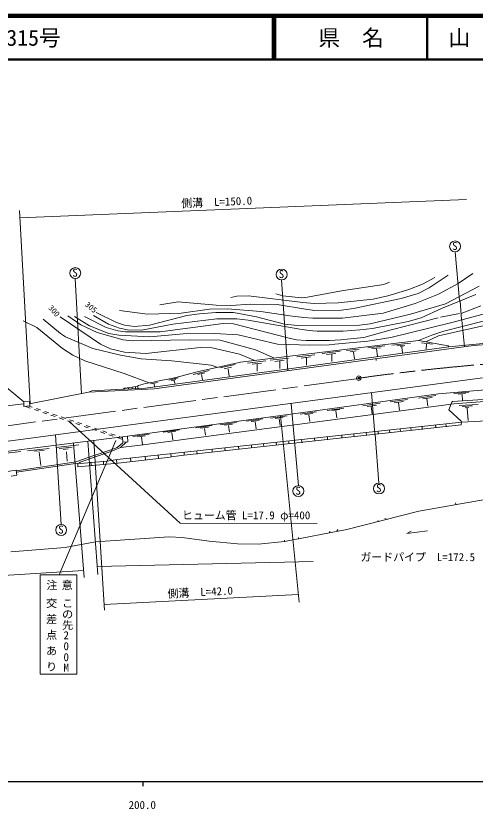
# Model space of a CAD drawing. Units: millimetres, scale not verified. Extents: x 40000 to 680000, y 20000 to 380000.
# Drawn here: x 238916 to 344017, y 198715 to 380000 of the extents above; entities that cross this region are included whole.
import ezdxf
from ezdxf.enums import TextEntityAlignment as Align

# ---------------------------------------------------------------- set-up
doc = ezdxf.new("R2010")
doc.units = ezdxf.units.MM
doc.header["$LTSCALE"] = 1000
doc.header["$PDMODE"] = 32
doc.header["$PDSIZE"] = 500
doc.linetypes.add('CHAIN', pattern=[18.5, 12, -1.5, 3.5, -1.5])
for name, color, linetype, lineweight in [('M-BGD', 7, 'Continuous', 13), ('M-BMK', 2, 'CHAIN', 13), ('M-BMK-SRVR', 3, 'Continuous', 13), ('M-STR-HTXT', 7, 'Continuous', 13), ('M-STR-STRC', 7, 'Continuous', 13), ('M-TTL', 2, 'Continuous', 140), ('M-TTL-BAND', 7, 'Continuous', 25), ('M-TTL-LINE', 7, 'Continuous', 50)]:
    doc.layers.add(name, color=color, linetype=linetype, lineweight=lineweight)
doc.layers.add('M-TTL-TXT', color=7, linetype='Continuous')
doc.styles.add('@ＭＳ ゴシック', font='')
doc.styles.add('ＭＳ ゴシック', font='')
doc.styles.get('@ＭＳ ゴシック').set_extended_font_data('@MS Gothic')
doc.styles.get('ＭＳ ゴシック').set_extended_font_data('MS Gothic')

msp = doc.modelspace()

# ---------------------------------------------------------------- linework, layer by layer
at = {"layer": 'M-BGD'}
for p, q in [((339455, 326066), (340471, 314974)), ((343519, 321155), (340132, 318869)), ((252502, 319970), (253940, 293661)), ((299732, 319645), (301124, 298914)), ((324384, 319123), (323114, 318615)), ((334798, 320224), (332004, 318700)), ((337846, 320732), (333528, 317853)), ((323114, 318615), (313462, 317176)), ((328872, 317430), (324046, 315990)), ((332004, 318700), (328872, 317430)), ((333528, 317853), (330988, 316583)), ((340132, 318869), (335645, 316414)), ((344958, 318192), (337254, 314212)), ((288147, 315652), (289502, 315906)), ((289502, 315906), (292126, 315990)), ((292126, 315990), (304572, 314466)), ((298392, 316498), (300000, 315990)), ((300000, 315990), (304318, 315567)), ((304318, 315567), (305673, 315736)), ((313462, 317176), (305673, 315736)), ((324046, 315990), (320659, 315228)), ((330988, 316583), (327094, 315398)), ((335645, 316414), (330311, 314297)), ((344196, 316329), (336322, 313112)), ((271891, 313958), (276040, 314636)), ((276040, 314636), (284760, 313874)), ((284760, 313874), (288147, 313789)), ((288147, 313789), (292634, 314128)), ((292634, 314128), (298730, 314043)), ((298730, 314043), (305165, 312942)), ((304572, 314466), (307197, 314297)), ((312700, 314382), (307197, 314297)), ((320659, 315228), (312700, 314382)), ((327094, 315398), (316172, 313112)), ((330311, 314297), (322945, 312096)), ((337254, 314212), (329210, 311842)), ((340471, 314974), (340556, 314890)), ((340556, 314890), (340894, 310572)), ((345297, 313704), (340810, 312011)), ((261985, 309894), (257328, 312180)), ((262662, 312688), (269012, 311842)), ((269012, 311842), (276717, 312096)), ((276717, 312096), (283236, 312942)), ((280950, 311926), (278072, 311503)), ((284676, 312180), (280950, 311926)), ((283236, 312942), (287300, 313027)), ((288740, 312180), (284676, 312180)), ((287300, 313027), (295005, 312434)), ((293989, 311249), (288740, 312180)), ((295005, 312434), (301609, 311418)), ((305165, 312942), (307366, 312688)), ((313462, 312773), (307366, 312688)), ((316172, 313112), (313462, 312773)), ((322945, 312096), (313632, 310910)), ((329210, 311842), (319982, 309640)), ((336322, 313112), (331666, 310995)), ((340471, 312011), (336068, 311164)), ((348514, 312519), (338693, 309894)), ((240564, 310318), (243697, 308794)), ((245136, 310656), (249116, 307439)), ((249031, 311249), (258260, 304984)), ((250809, 311418), (253772, 309386)), ((252333, 311334), (255804, 309132)), ((254619, 311334), (259614, 308794)), ((256651, 311503), (260122, 309556)), ((278072, 311503), (269520, 309302)), ((274854, 309556), (284930, 310741)), ((284930, 310741), (289502, 310741)), ((289502, 310741), (292042, 310487)), ((292042, 310487), (303895, 308370)), ((300424, 309556), (293989, 311249)), ((301609, 311418), (304826, 311080)), ((304826, 311080), (306858, 310910)), ((313632, 310910), (306858, 310910)), ((328702, 310148), (320490, 308540)), ((335560, 310995), (324808, 308286)), ((331666, 310995), (328702, 310148)), ((340894, 310572), (340979, 310487)), ((340979, 310487), (341572, 304391)), ((346736, 310487), (341064, 309048)), ((243697, 308794), (249624, 303968)), ((253772, 309386), (257498, 307608)), ((255804, 309132), (260207, 307439)), ((259614, 308794), (262239, 308032)), ((260122, 309556), (262662, 308624)), ((263763, 309302), (261985, 309894)), ((262662, 308624), (264440, 308286)), ((266049, 309048), (263763, 309302)), ((264440, 308286), (267658, 308201)), ((269520, 309302), (266049, 309048)), ((267658, 308201), (274854, 309556)), ((271976, 307778), (286369, 309725)), ((286369, 309725), (288740, 309640)), ((288740, 309640), (301440, 306338)), ((303387, 309217), (300424, 309556)), ((317526, 309302), (303387, 309217)), ((303895, 308370), (306012, 308116)), ((317611, 308286), (313801, 307947)), ((319982, 309640), (317526, 309302)), ((320490, 308540), (317611, 308286)), ((324808, 308286), (318542, 306508)), ((338693, 309894), (324723, 306508)), ((346821, 309386), (335596, 306907)), ((341064, 309048), (336849, 307969)), ((249116, 307439), (250301, 306677)), ((250301, 306677), (256566, 303968)), ((257498, 307608), (263509, 306000)), ((260207, 307439), (262493, 307016)), ((262239, 308032), (264017, 307778)), ((262493, 307016), (269605, 306677)), ((264017, 307778), (271976, 307778)), ((269605, 306677), (277225, 307354)), ((277225, 307354), (284337, 307439)), ((284337, 307439), (289756, 307100)), ((289756, 307100), (298815, 304984)), ((306012, 308116), (306858, 308032)), ((306858, 308032), (307874, 307947)), ((313801, 307947), (307874, 307947)), ((318542, 306508), (314732, 306084)), ((324723, 306508), (319474, 305661)), ((334121, 307016), (331073, 305830)), ((335596, 306907), (332766, 305492)), ((336849, 307969), (334121, 307016)), ((338016, 304391), (362230, 306762)), ((258260, 304984), (260546, 303883)), ((263509, 306000), (265541, 305746)), ((265541, 305746), (278749, 306000)), ((278749, 306000), (285692, 305915)), ((285692, 305915), (293735, 303714)), ((331073, 305830), (290348, 300835)), ((298815, 304984), (306181, 304730)), ((343604, 304645), (300932, 298888)), ((301440, 306338), (303133, 306000)), ((303133, 306000), (305334, 305830)), ((305334, 305830), (310668, 305830)), ((310584, 304814), (306181, 304730)), ((310584, 304814), (311938, 304984)), ((310668, 305830), (313293, 306000)), ((319474, 305661), (311938, 304984)), ((313293, 306000), (314732, 306084)), ((323368, 304560), (319474, 304137)), ((329210, 305238), (324977, 304730)), ((327940, 304730), (326078, 304560)), ((337846, 304560), (331073, 305830)), ((331713, 305297), (334229, 304969)), ((332907, 304969), (332813, 303869)), ((338016, 304391), (337846, 304560)), ((347668, 304984), (343604, 304645)), ((249624, 303968), (251994, 302444)), ((256566, 303968), (262832, 302444)), ((260546, 303883), (263763, 303121)), ((263763, 303121), (268674, 302867)), ((268674, 302867), (281120, 304222)), ((281120, 304222), (283829, 304137)), ((283829, 304137), (290094, 302698)), ((293735, 303714), (298138, 301766)), ((300847, 299226), (338016, 304391)), ((313163, 303378), (309014, 302870)), ((312147, 302870), (310030, 302616)), ((314586, 303494), (317453, 303868)), ((315405, 303259), (316821, 303458)), ((316201, 303178), (316423, 301645)), ((322352, 304137), (320405, 303968)), ((321444, 303877), (321678, 302255)), ((326840, 304391), (327543, 304451)), ((327220, 304274), (327397, 303027)), ((251994, 302444), (254704, 301174)), ((254704, 301174), (263678, 298295)), ((262832, 302444), (267573, 301597)), ((267573, 301597), (274600, 301174)), ((274600, 301174), (283575, 300158)), ((290094, 302698), (293566, 301258)), ((296106, 301174), (291957, 300666)), ((301293, 301810), (297144, 301302)), ((300277, 301302), (298160, 301048)), ((299345, 301133), (299345, 299439)), ((307368, 302555), (303219, 302047)), ((306352, 302047), (304235, 301793)), ((305421, 301878), (305421, 300184)), ((311215, 302700), (311215, 301007)), ((321336, 301597), (321336, 301258)), ((300847, 299226), (268589, 294908)), ((290348, 300835), (280442, 298634)), ((283575, 300158), (285114, 299672)), ((285630, 299560), (289129, 300321)), ((286554, 299314), (288228, 299689)), ((287479, 299291), (287748, 297688)), ((295090, 300666), (292973, 300412)), ((294158, 300496), (294158, 298803)), ((263678, 298295), (269420, 296142)), ((270536, 294739), (300932, 298888)), ((280442, 298634), (275193, 297279)), ((279514, 298068), (283181, 298965)), ((280560, 298029), (282190, 298458)), ((281363, 298037), (281613, 296828)), ((228711, 281700), (345720, 297279)), ((234468, 296940), (240734, 291776)), ((266980, 295501), (266739, 295402)), ((268589, 296009), (266980, 295501)), ((270450, 296308), (268589, 296009)), ((269700, 295883), (271362, 296199)), ((270450, 296308), (270960, 296432)), ((270590, 295883), (270636, 295333)), ((270960, 296432), (275193, 297279)), ((273897, 296772), (276051, 297303)), ((274475, 296616), (275551, 296873)), ((275130, 296647), (275317, 295953)), ((358082, 295586), (335645, 293638)), ((255550, 293977), (242048, 291328)), ((255550, 293977), (270536, 294739)), ((256312, 294316), (255550, 293977)), ((263482, 294665), (256312, 294316)), ((263763, 294908), (263482, 294665)), ((263763, 294654), (263482, 294665)), ((265541, 295162), (263763, 294908)), ((268589, 294908), (263763, 294654)), ((264656, 295036), (264681, 294703)), ((266739, 295402), (265541, 295162)), ((265541, 295162), (265541, 294739)), ((266303, 295247), (266303, 294824)), ((266739, 295402), (266890, 294819)), ((320320, 293892), (321082, 284410)), ((339151, 293725), (342542, 294011)), ((340166, 293545), (341794, 293711)), ((335645, 293638), (306350, 289574)), ((324549, 291768), (328516, 292341)), ((325508, 291593), (327650, 291885)), ((331047, 292670), (335014, 293243)), ((332007, 292494), (334148, 292787)), ((332942, 292466), (333210, 290788)), ((362230, 293384), (338862, 291860)), ((352832, 292368), (339116, 291352)), ((341040, 293482), (341149, 292135)), ((240734, 291352), (230997, 290167)), ((240734, 291776), (242004, 291860)), ((240734, 291776), (240734, 290760)), ((240734, 290760), (242088, 290844)), ((240941, 290773), (242211, 290344)), ((241897, 290832), (242676, 290569)), ((242088, 290844), (242004, 291860)), ((243624, 290250), (244571, 289930)), ((339116, 291352), (267404, 281870)), ((301948, 291352), (303556, 272641)), ((310181, 289838), (313959, 290378)), ((318326, 290905), (322293, 291478)), ((319285, 290729), (321427, 291022)), ((320220, 290701), (320488, 289023)), ((326443, 291564), (326711, 289886)), ((338693, 291691), (338016, 289998)), ((338862, 291860), (338693, 291691)), ((344704, 291183), (340388, 290939)), ((341067, 290717), (343434, 290844)), ((341699, 290448), (342588, 290506)), ((342156, 290325), (342386, 287515)), ((243159, 290025), (244107, 289705)), ((245054, 289385), (246002, 289066)), ((245519, 289611), (246466, 289291)), ((246949, 288746), (247897, 288427)), ((247414, 288972), (248362, 288652)), ((249309, 288332), (250257, 288013)), ((306350, 289574), (263340, 283806)), ((297201, 288072), (300979, 288612)), ((298256, 288012), (300089, 288253)), ((303963, 288979), (307741, 289519)), ((305018, 288918), (306851, 289160)), ((305946, 288848), (306171, 287270)), ((311236, 289777), (313070, 290019)), ((312165, 289707), (312390, 288129)), ((338016, 289998), (340810, 287373)), ((248844, 288107), (249792, 287788)), ((250740, 287468), (251687, 287148)), ((251204, 287693), (252152, 287374)), ((252635, 286829), (253582, 286509)), ((253099, 287054), (254047, 286734)), ((340894, 287119), (262070, 278652)), ((340810, 286526), (277394, 279584)), ((285625, 286543), (289403, 287084)), ((286680, 286483), (288514, 286725)), ((291677, 287355), (295455, 287895)), ((292732, 287295), (294566, 287536)), ((293661, 287224), (293886, 285647)), ((299184, 287941), (299409, 286364)), ((334968, 286442), (335052, 285934)), ((337338, 286696), (337423, 286103)), ((340810, 287373), (340894, 287119)), ((340894, 287119), (340810, 286526)), ((358590, 288050), (340894, 287119)), ((254530, 286190), (255477, 285870)), ((254994, 286415), (255942, 286095)), ((256425, 285551), (257372, 285231)), ((256890, 285776), (257837, 285456)), ((258320, 284911), (259268, 284592)), ((258785, 285137), (259732, 284817)), ((272624, 284876), (276402, 285416)), ((273680, 284816), (275513, 285058)), ((274608, 284745), (274873, 283099)), ((280080, 285862), (283858, 286402)), ((281135, 285802), (282969, 286043)), ((282064, 285731), (282289, 284154)), ((287609, 286413), (287834, 284835)), ((319050, 284748), (319135, 284071)), ((321844, 285002), (321844, 284410)), ((324384, 285341), (324469, 284748)), ((326840, 285595), (326924, 285002)), ((329295, 285849), (329380, 285256)), ((331920, 286103), (331920, 285510)), ((263340, 283806), (222107, 278652)), ((247994, 284268), (249285, 263751)), ((260215, 284272), (261163, 283953)), ((260680, 284497), (261627, 284178)), ((262110, 283633), (263380, 283205)), ((262575, 283858), (263354, 283595)), ((263340, 283806), (263424, 282547)), ((264430, 283952), (264532, 282625)), ((265678, 283844), (269456, 284385)), ((266733, 283784), (268566, 284026)), ((267661, 283714), (267926, 282068)), ((304318, 283140), (304403, 282462)), ((307282, 283478), (307366, 282801)), ((310245, 283817), (310245, 283140)), ((313547, 284156), (313547, 283478)), ((316256, 284410), (316341, 283817)), ((321082, 284410), (321167, 284325)), ((321167, 284325), (322014, 273234)), ((246576, 281108), (241580, 280600)), ((253349, 281954), (248100, 281362)), ((251825, 281446), (248862, 281108)), ((250894, 281023), (249708, 280938)), ((262070, 281362), (260884, 280938)), ((262832, 281362), (261392, 280769)), ((263340, 282378), (262070, 281362)), ((264189, 282601), (262832, 281362)), ((267404, 281870), (262832, 281362)), ((263424, 282547), (263340, 282378)), ((263424, 282547), (264532, 282625)), ((286708, 281277), (286792, 280600)), ((289840, 281616), (289925, 280938)), ((292804, 281954), (292804, 281277)), ((295598, 282208), (295682, 281616)), ((298476, 282547), (298561, 281870)), ((301355, 282801), (301355, 282208)), ((240056, 280430), (234722, 279838)), ((245390, 280684), (243188, 280506)), ((244233, 280280), (244608, 277210)), ((250470, 280346), (250640, 278229)), ((256736, 279499), (252672, 278060)), ((257074, 279245), (253603, 277975)), ((257074, 279584), (256736, 279499)), ((260884, 280938), (257074, 279584)), ((260884, 280515), (257074, 279245)), ((261392, 280769), (260884, 280515)), ((268504, 279330), (268589, 278568)), ((271468, 279668), (271552, 278822)), ((274431, 279245), (274262, 279160)), ((274346, 279922), (274431, 279245)), ((277394, 279584), (274431, 279245)), ((277394, 279584), (277394, 280261)), ((280358, 280600), (280442, 279838)), ((283829, 280938), (283829, 280261)), ((252164, 277975), (238989, 276020)), ((252587, 277721), (239040, 275689)), ((252672, 278060), (252164, 277975)), ((253434, 277806), (252587, 277721)), ((253095, 276959), (262324, 277806)), ((253095, 277721), (253095, 276959)), ((253603, 277975), (253434, 277806)), ((253603, 277721), (253434, 277806)), ((259784, 278229), (253603, 277721)), ((256058, 277975), (256143, 277298)), ((258937, 278229), (258937, 277467)), ((259784, 278229), (262070, 278652)), ((261928, 278626), (262045, 277780)), ((274262, 279160), (262324, 277806)), ((265118, 278991), (265202, 278144)), ((221938, 273572), (238961, 276203)), ((239144, 275017), (238961, 276203)), ((237869, 274830), (239144, 275017)), ((346313, 269508), (331158, 266799)), ((339540, 268746), (339624, 268408)), ((331158, 266799), (314648, 262650)), ((321760, 264682), (321929, 264344)), ((323368, 265106), (323961, 264936)), ((314648, 262650), (300424, 259856)), ((310753, 262227), (310668, 261888)), ((312616, 262650), (312362, 262227)), ((333105, 262312), (328364, 261719)), ((328364, 261719), (329383, 262206)), ((257159, 259772), (250216, 258502)), ((274008, 260957), (257159, 259772)), ((276971, 260788), (274008, 260957)), ((283152, 259941), (276971, 260788)), ((289671, 259348), (283152, 259941)), ((294328, 259264), (289671, 259348)), ((300424, 259856), (294328, 259264)), ((300424, 260195), (300424, 259856)), ((303556, 260788), (303556, 260534)), ((250216, 258502), (237770, 257486))]:
    msp.add_line(p, q, dxfattribs=at)
for centre in [(339420, 327315), (252512, 321220), (299742, 320895), (303556, 271391), (322014, 271984), (249285, 262501)]:
    msp.add_circle(centre, 1250, dxfattribs=at)
at = {"layer": 'M-BMK'}
msp.add_line((316764, 297025), (228320, 285162), dxfattribs=at)
msp.add_arc((389835, -223861), 526076, 86.97241, 97.91533, dxfattribs=at)
at = {"layer": 'M-BMK-SRVR'}
msp.add_circle((317389, 297204), 500, dxfattribs=at)
msp.add_point((317389, 297204), dxfattribs=at)
at = {"layer": 'M-STR-HTXT'}
for p, q in [((239802, 333855), (342016, 338046)), ((239718, 335548), (242173, 291352)), ((299457, 288650), (303720, 246029)), ((251133, 287274), (276548, 264090)), ((255383, 282811), (257667, 252321)), ((256733, 282856), (259191, 244193)), ((252079, 282293), (254534, 251644)), ((276548, 264090), (307895, 264011)), ((306943, 255284), (257527, 254184)), ((211567, 250630), (254405, 253253)), ((303548, 247749), (259110, 245463))]:
    msp.add_line(p, q, dxfattribs=at)
at = {"layer": 'M-STR-STRC'}
for p, q in [((261816, 282970), (248799, 252288)), ((244514, 252288), (252867, 252288)), ((244514, 229539), (244514, 252288)), ((252867, 252288), (252867, 229539)), ((252867, 229539), (244514, 229539))]:
    msp.add_line(p, q, dxfattribs=at)
at = {"layer": 'M-TTL'}
msp.add_line((680000, 380000), (40000, 380000), dxfattribs=at)
at = {"layer": 'M-TTL-BAND'}
for p, q in [((40000, 205000), (579000, 205000)), ((268000, 205000), (268000, 204000))]:
    msp.add_line(p, q, dxfattribs=at)
at = {"layer": 'M-TTL-LINE'}
for p, q in [((297750, 380000), (297750, 370000)), ((298250, 380000), (298250, 370000)), ((333000, 380000), (333000, 370000)), ((40000, 370000), (680000, 370000))]:
    msp.add_line(p, q, dxfattribs=at)

# ---------------------------------------------------------------- texts
at = {"layer": 'M-BGD', "style": 'ＭＳ ゴシック'}
for p in [(338741, 325942), (251834, 319846), (299064, 319522), (302878, 270017), (321335, 270610), (248606, 261127)]:
    msp.add_text('S', height=1833, dxfattribs=at).set_placement(p, align=Align.BOTTOM_LEFT)
for s, rotation, p in [('300', 312.58, (245942, 312901)), ('305', 320.242, (254383, 313495))]:
    msp.add_text(s, height=1320, rotation=rotation, dxfattribs=at).set_placement(p, align=Align.BOTTOM_LEFT)
at = {"layer": 'M-STR-HTXT', "style": 'ＭＳ ゴシック'}
for s, rotation, p in [('側溝\u3000L=150.0', 2.348, (276824, 335671)), ('側溝\u3000L=42.0', 2.944, (273698, 246448))]:
    msp.add_text(s, height=1833, rotation=rotation, dxfattribs=at).set_placement(p, align=Align.BOTTOM_LEFT)
for s, p in [('ヒューム管 L=17.9 φ=400', (276931, 264396)), ('ガードパイプ  L=172.5', (317763, 254838))]:
    msp.add_text(s, height=1833, dxfattribs=at).set_placement(p, align=Align.BOTTOM_LEFT)
at = {"layer": 'M-STR-STRC', "style": '@ＭＳ ゴシック'}
msp.add_text('この先 ', height=1833, rotation=270, dxfattribs=at).set_placement((249243, 247060), align=Align.BOTTOM_LEFT)
for s, p in [('2', (249821, 236986)), ('0', (249821, 234494)), ('0', (249821, 231978)), ('M', (249821, 229559))]:
    msp.add_text(s, height=1833, dxfattribs=at).set_placement(p, align=Align.BOTTOM_LEFT)
at = {"layer": 'M-STR-STRC', "insert": (245919, 248792), "char_height": 1833, "attachment_point": 7, "style": 'ＭＳ ゴシック'}
msp.add_mtext('\\T1.4;注意', dxfattribs=at)
at = {"layer": 'M-STR-STRC', "insert": (245919, 247060), "char_height": 1833, "attachment_point": 7, "rotation": 270, "style": '@ＭＳ ゴシック'}
msp.add_mtext('\\T1.45;交差点あり', dxfattribs=at)
at = {"layer": 'M-TTL-BAND', "style": 'ＭＳ ゴシック'}
msp.add_text('200.0', height=1833, dxfattribs=at).set_placement((267844, 198195), align=Align.BOTTOM_CENTER)
at = {"layer": 'M-TTL-TXT', "style": 'ＭＳ ゴシック'}
msp.add_text('一般国道315号', height=3666, dxfattribs=at).set_placement((216734, 375000), align=Align.MIDDLE_LEFT)
for s, p in [('県\u3000名', (315625, 375000)), ('山\u3000口\u3000県', (350375, 375000))]:
    msp.add_text(s, height=3666, dxfattribs=at).set_placement(p, align=Align.MIDDLE_CENTER)

doc.saveas('drawing.dxf')
